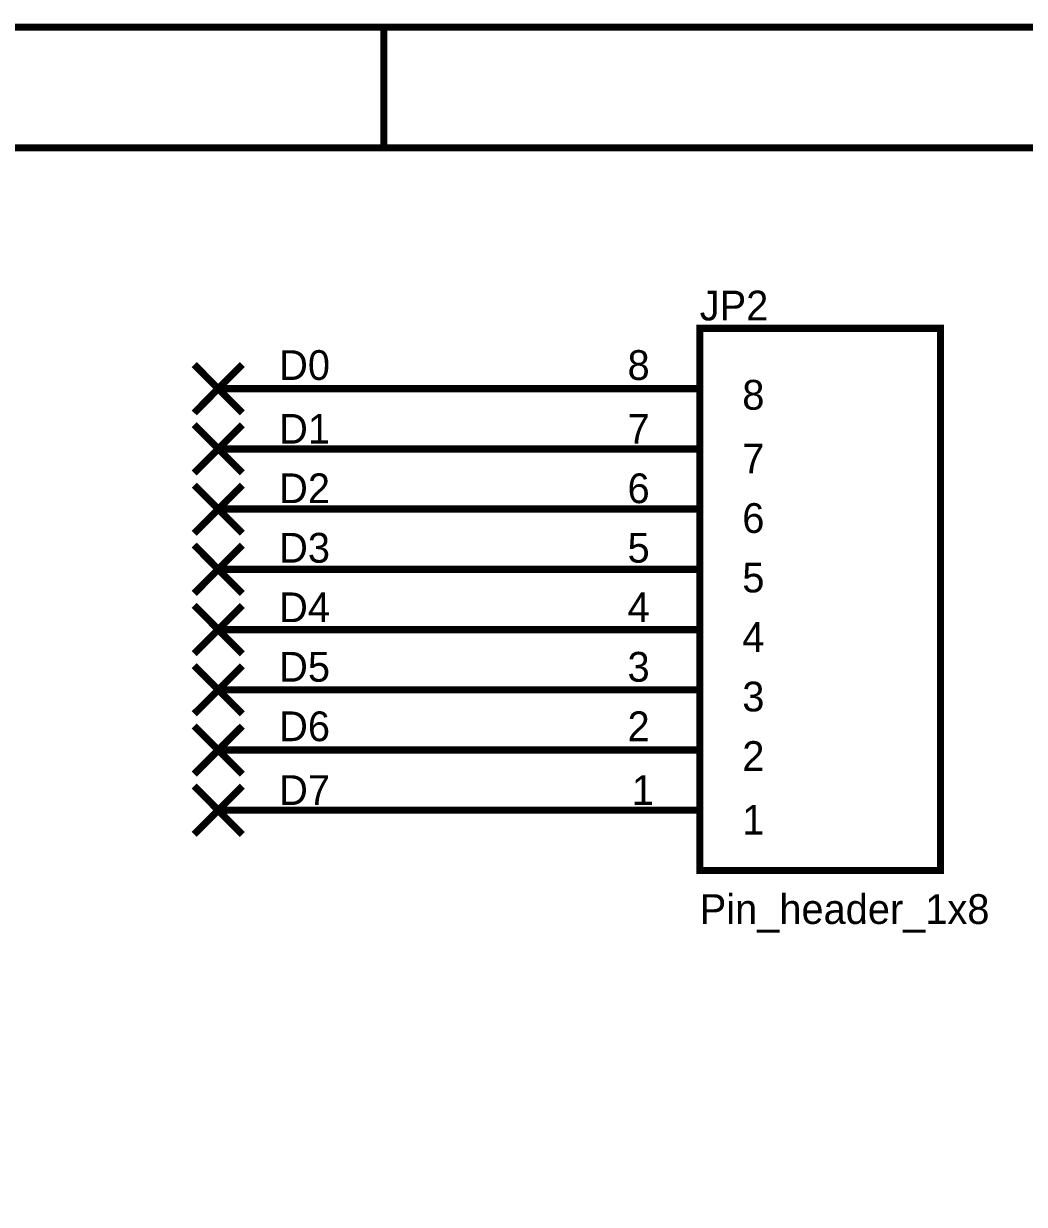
# Model space of a CAD drawing. Header units: inches. Extents: x 0 to 11.5, y 0 to 7.6.
# Drawn here: x 2.278 to 3.94, y 5.645 to 7.606 of the extents above; entities that cross this region are included whole.
import ezdxf

# ---------------------------------------------------------------- set-up
doc = ezdxf.new("R2010")
doc.units = ezdxf.units.IN
doc.header["$MEASUREMENT"] = 0
doc.layers.add('Sheet', color=255, linetype='Continuous')

msp = doc.modelspace()

# ---------------------------------------------------------------- linework, layer by layer
at = {"layer": 'Sheet'}
for points in [[(0.0013, 7.6, 0.0118, 0.0118, 0), (11.4991, 7.6, 0.0118, 0.0118, 0), (11.4991, 0, 0.0118, 0.0118, 0), (0.0013, 0, 0.0118, 0.0118, 0), (0.0013, 7.6, 0.0118, 0.0118, 0)], [(0.0013, 7.6, 0.0039, 0.0039, 0), (0.0013, 0, 0.0039, 0.0039, 0), (11.4991, 0, 0.0039, 0.0039, 0), (11.4991, 7.6, 0.0039, 0.0039, 0), (0.0013, 7.6, 0.0039, 0.0039, 0), (0.0013, 7.6, 0.0039, 0.0039, 0)], [(0.2015, 7.3998, 0.0118, 0.0118, 0), (11.2989, 7.3998, 0.0118, 0.0118, 0), (11.2989, 0.1998, 0.0118, 0.0118, 0), (0.2015, 0.1998, 0.0118, 0.0118, 0), (0.2015, 7.3998, 0.0118, 0.0118, 0)], [(0.2015, 7.3998, 0.0039, 0.0039, 0), (0.2015, 0.1998, 0.0039, 0.0039, 0), (11.2989, 0.1998, 0.0039, 0.0039, 0), (11.2989, 7.3998, 0.0039, 0.0039, 0), (0.2015, 7.3998, 0.0039, 0.0039, 0), (0.2015, 7.3998, 0.0039, 0.0039, 0)], [(3.4006, 7.0999, 0.0118, 0.0118, 0), (3.8006, 7.0999, 0.0118, 0.0118, 0), (3.8006, 6.1997, 0.0118, 0.0118, 0), (3.4006, 6.1997, 0.0118, 0.0118, 0), (3.4006, 7.0999, 0.0118, 0.0118, 0)], [(3.4006, 7.0999, 0.0039, 0.0039, 0), (3.4006, 6.1997, 0.0039, 0.0039, 0), (3.8006, 6.1997, 0.0039, 0.0039, 0), (3.8006, 7.0999, 0.0039, 0.0039, 0), (3.4006, 7.0999, 0.0039, 0.0039, 0), (3.4006, 7.0999, 0.0039, 0.0039, 0)]]:
    msp.add_lwpolyline(points, format="xyseb", close=True, dxfattribs=at)
for points in [[(2.8759, 7.6, 0.0118, 0.0118, 0), (2.8759, 7.3998, 0.0118, 0.0118, 0)], [(2.561, 6.9596, 0.0118, 0.0118, 0), (2.6409, 7.0399, 0.0118, 0.0118, 0)], [(2.561, 7.0399, 0.0118, 0.0118, 0), (2.6409, 6.9596, 0.0118, 0.0118, 0)], [(2.6007, 6.9997, 0.0118, 0.0118, 0), (3.1008, 6.9997, 0.0118, 0.0118, 0)], [(3.4006, 6.9997, 0.0118, 0.0118, 0), (3.1008, 6.9997, 0.0118, 0.0118, 0)], [(2.561, 6.8599, 0.0118, 0.0118, 0), (2.6409, 6.9398, 0.0118, 0.0118, 0)], [(2.561, 6.9398, 0.0118, 0.0118, 0), (2.6409, 6.8599, 0.0118, 0.0118, 0)], [(2.6007, 6.8996, 0.0118, 0.0118, 0), (3.1008, 6.8996, 0.0118, 0.0118, 0)], [(3.4006, 6.8996, 0.0118, 0.0118, 0), (3.1008, 6.8996, 0.0118, 0.0118, 0)], [(2.561, 6.7598, 0.0118, 0.0118, 0), (2.6409, 6.8396, 0.0118, 0.0118, 0)], [(2.561, 6.8396, 0.0118, 0.0118, 0), (2.6409, 6.7598, 0.0118, 0.0118, 0)], [(2.6007, 6.8, 0.0118, 0.0118, 0), (3.1008, 6.8, 0.0118, 0.0118, 0)], [(3.4006, 6.8, 0.0118, 0.0118, 0), (3.1008, 6.8, 0.0118, 0.0118, 0)], [(2.561, 6.6597, 0.0118, 0.0118, 0), (2.6409, 6.74, 0.0118, 0.0118, 0)], [(2.561, 6.74, 0.0118, 0.0118, 0), (2.6409, 6.6597, 0.0118, 0.0118, 0)], [(2.6007, 6.6998, 0.0118, 0.0118, 0), (3.1008, 6.6998, 0.0118, 0.0118, 0)], [(3.4006, 6.6998, 0.0118, 0.0118, 0), (3.1008, 6.6998, 0.0118, 0.0118, 0)], [(2.561, 6.5596, 0.0118, 0.0118, 0), (2.6409, 6.6399, 0.0118, 0.0118, 0)], [(2.561, 6.6399, 0.0118, 0.0118, 0), (2.6409, 6.5596, 0.0118, 0.0118, 0)], [(2.6007, 6.5997, 0.0118, 0.0118, 0), (3.1008, 6.5997, 0.0118, 0.0118, 0)], [(3.4006, 6.5997, 0.0118, 0.0118, 0), (3.1008, 6.5997, 0.0118, 0.0118, 0)], [(2.561, 6.4599, 0.0118, 0.0118, 0), (2.6409, 6.5397, 0.0118, 0.0118, 0)], [(2.561, 6.5397, 0.0118, 0.0118, 0), (2.6409, 6.4599, 0.0118, 0.0118, 0)], [(2.6007, 6.4996, 0.0118, 0.0118, 0), (3.1008, 6.4996, 0.0118, 0.0118, 0)], [(3.4006, 6.4996, 0.0118, 0.0118, 0), (3.1008, 6.4996, 0.0118, 0.0118, 0)], [(2.561, 6.3598, 0.0118, 0.0118, 0), (2.6409, 6.4396, 0.0118, 0.0118, 0)], [(2.561, 6.4396, 0.0118, 0.0118, 0), (2.6409, 6.3598, 0.0118, 0.0118, 0)], [(2.6007, 6.3999, 0.0118, 0.0118, 0), (3.1008, 6.3999, 0.0118, 0.0118, 0)], [(3.4006, 6.3999, 0.0118, 0.0118, 0), (3.1008, 6.3999, 0.0118, 0.0118, 0)], [(2.561, 6.2597, 0.0118, 0.0118, 0), (2.6409, 6.3399, 0.0118, 0.0118, 0)], [(2.561, 6.3399, 0.0118, 0.0118, 0), (2.6409, 6.2597, 0.0118, 0.0118, 0)], [(2.6007, 6.2998, 0.0118, 0.0118, 0), (3.1008, 6.2998, 0.0118, 0.0118, 0)], [(3.4006, 6.2998, 0.0118, 0.0118, 0), (3.1008, 6.2998, 0.0118, 0.0118, 0)]]:
    msp.add_lwpolyline(points, format="xyseb", dxfattribs=at)

# ---------------------------------------------------------------- texts
for s, height, p in [('JP2', 0.0494, (3.4006, 7.1131)), ('D0', 0.0494, (2.7021, 7.0143)), ('8', 0.0494, (3.2807, 7.0143)), ('8', 0.0494, (3.4712, 6.9649)), ('D1', 0.0494, (2.7021, 6.9084)), ('7', 0.0494, (3.2807, 6.9084)), ('7', 0.0494, (3.4712, 6.8591)), ('D2', 0.0494, (2.7021, 6.8097)), ('6', 0.0494, (3.2807, 6.8097)), ('6', 0.0494, (3.4712, 6.7603)), ('D3', 0.0494, (2.7021, 6.7109)), ('5', 0.0494, (3.2807, 6.7109)), ('5', 0.0494, (3.4712, 6.6615)), ('D4', 0.0494, (2.7021, 6.6121)), ('4', 0.0494, (3.2807, 6.6121)), ('4', 0.0494, (3.4712, 6.5627)), ('D5', 0.0494, (2.7021, 6.5133)), ('3', 0.0494, (3.2807, 6.5133)), ('3', 0.0494, (3.4712, 6.4639)), ('D6', 0.0494, (2.7021, 6.4145)), ('2', 0.0494, (3.2807, 6.4145)), ('2', 0.0494, (3.4712, 6.3651)), ('D7', 0.0494, (2.7021, 6.3086)), ('1', 0.0494, (3.2877, 6.3086)), ('1', 0.0494, (3.4712, 6.2592)), ('Pin_header_1x8', 0.049396, (3.4006, 6.111))]:
    msp.add_text(s, height=height, dxfattribs=at).set_placement(p)

doc.saveas('drawing.dxf')
